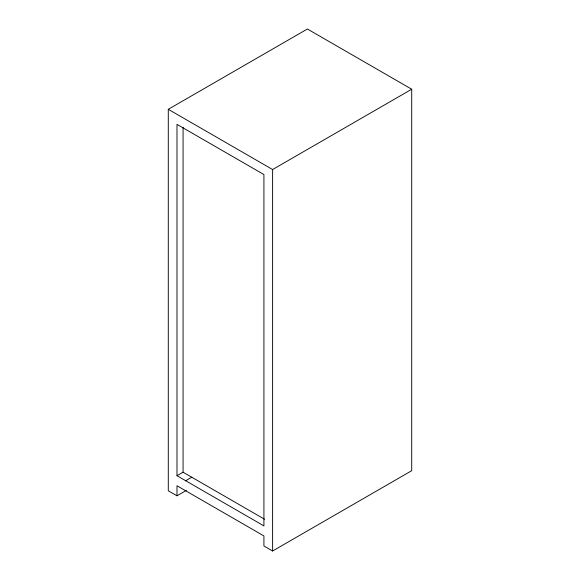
<?xml version="1.0" encoding="UTF-8"?>
<svg xmlns="http://www.w3.org/2000/svg" width="580" height="580" viewBox="0 0 580 580"><rect width="100%" height="100%" fill="white"/><g stroke="black" fill="none" stroke-linecap="round" stroke-linejoin="round"><path stroke-width="0.87" d="M168.287 109.308L307.385 29L411.713 89.233L411.713 470.692L272.614 551L263.922 545.983L263.922 535.942L176.987 485.75L176.987 495.791L168.287 490.767L168.287 109.308L272.614 169.534L411.713 89.233M176.987 475.709L263.922 525.9L263.922 174.558L176.987 124.366L176.987 475.709L183.07 472.2L264.524 519.223M185.484 480.842L191.828 477.18M176.987 495.791L186.361 490.375M272.614 169.534L272.614 551M183.07 127.187L183.07 472.2"/></g></svg>
